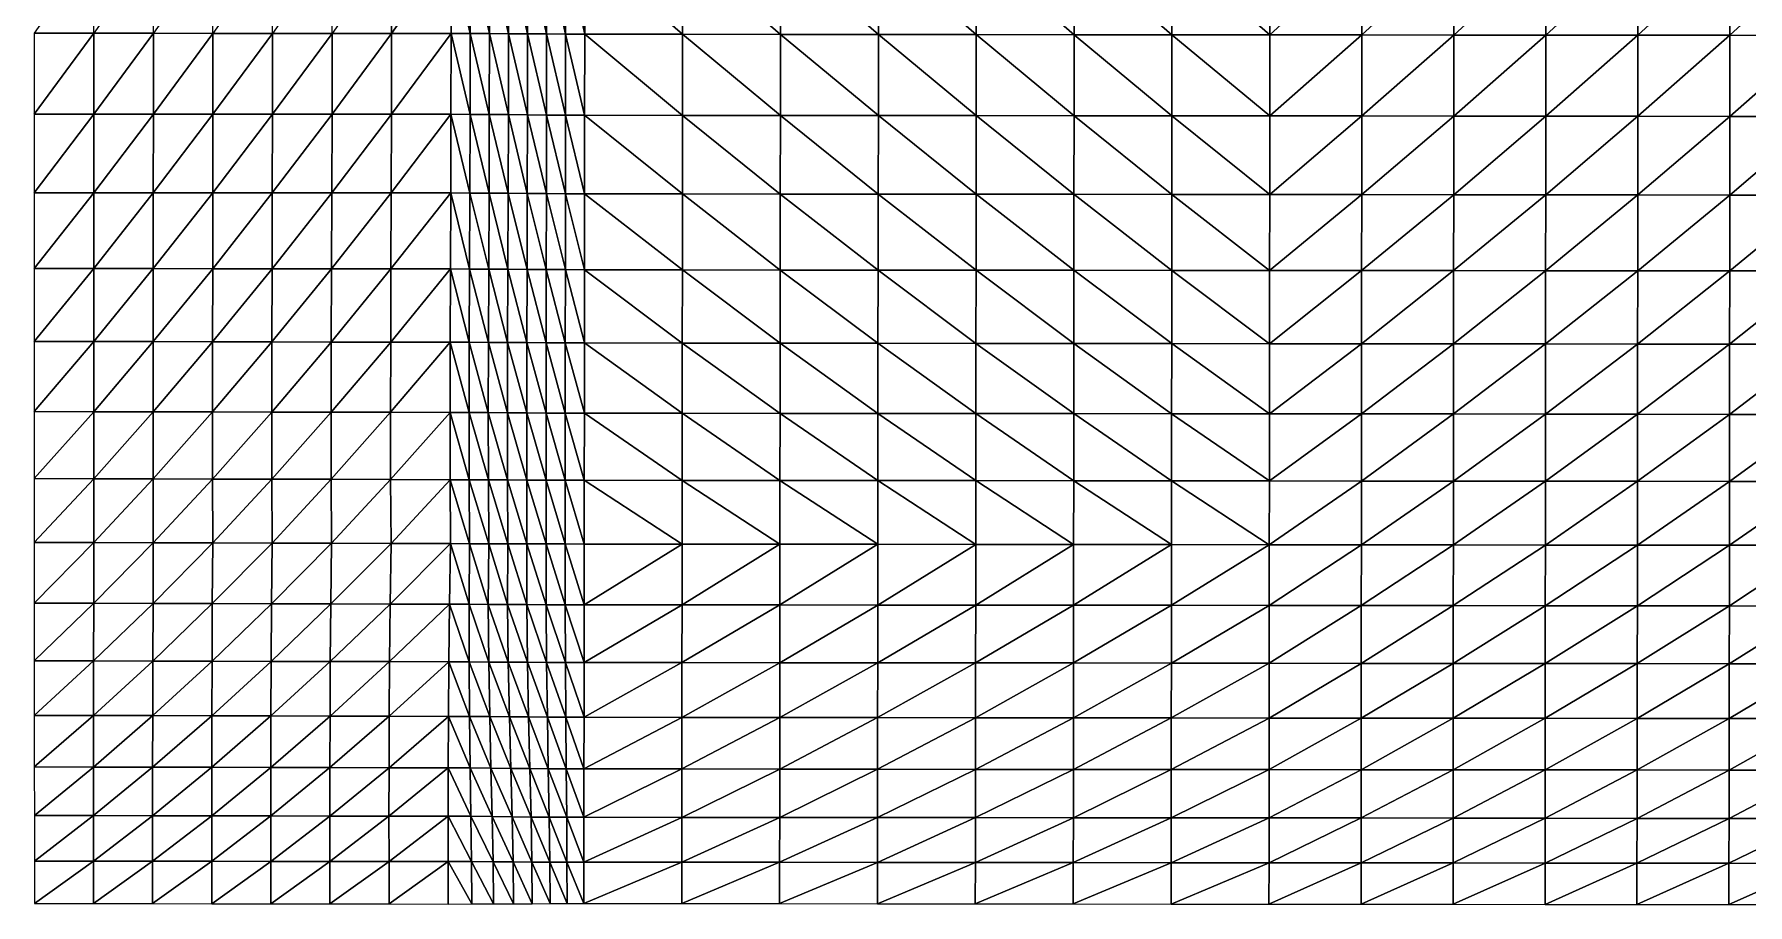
# Model space of a CAD drawing. Header units: millimetres. Extents: x -25.9 to 40.5, y -39.9 to 19.
# Drawn here: x -10.02 to 4.14, y -39.91 to -32.71 of the extents above; entities that cross this region are included whole.
import ezdxf

# ---------------------------------------------------------------- set-up
doc = ezdxf.new("R2010")
doc.units = ezdxf.units.MM
doc.layers.get('0').update_dxf_attribs({"color": 153, "true_color": 0x5890e1})

msp = doc.modelspace()

# ---------------------------------------------------------------- meshes
at = {"color": 81, "true_color": 0x99e499}
mesh = msp.add_polyface(dxfattribs=at)
corners = [(1.709, -32.021, 10.916), (2.469, -32.022, 10.855), (2.47, -31.286, 11.119), (1.71, -31.286, 11.186), (3.23, -32.022, 10.794), (3.23, -31.287, 11.053), (3.99, -32.023, 10.734), (3.991, -31.288, 10.986), (4.75, -32.024, 10.674), (4.751, -31.289, 10.921), (2.471, -30.526, 11.34), (1.711, -30.525, 11.413), (3.231, -30.526, 11.267), (3.992, -30.527, 11.195), (4.752, -30.528, 11.122), (2.472, -29.749, 11.528), (1.712, -29.749, 11.607), (3.232, -29.75, 11.448), (3.993, -29.751, 11.369), (4.753, -29.752, 11.289), (2.473, -28.967, 11.692), (3.233, -28.968, 11.606), (3.993, -28.968, 11.52), (4.754, -28.969, 11.434), (5.51, -32.025, 10.616), (4.749, -32.724, 10.371), (5.509, -32.725, 10.316), (5.511, -31.289, 10.856), (1.708, -32.721, 10.593), (2.469, -32.722, 10.537), (5.512, -30.529, 11.05), (3.229, -32.723, 10.482), (5.513, -29.752, 11.209), (3.989, -32.723, 10.426), (2.468, -33.392, 10.179), (1.708, -33.391, 10.231)]
mesh.append_faces([[corners[k] for k in face] for face in [(0, 1, 2), (2, 3, 0), (1, 4, 5), (5, 2, 1), (4, 6, 7), (7, 5, 4), (6, 8, 9), (9, 7, 6), (3, 2, 10), (10, 11, 3), (2, 5, 12), (12, 10, 2), (5, 7, 13), (13, 12, 5), (7, 9, 14), (14, 13, 7), (11, 10, 15), (15, 16, 11), (10, 12, 17), (17, 15, 10), (12, 13, 18), (18, 17, 12), (13, 14, 19), (19, 18, 13), (16, 15, 20), (15, 17, 21), (17, 18, 22), (18, 19, 23), (24, 8, 25), (27, 9, 8), (1, 0, 28), (30, 14, 9), (4, 1, 29), (32, 19, 14), (6, 4, 31), (8, 6, 33)]], dxfattribs={"vtx0": -1, "vtx1": -1, "vtx2": -1, "color": 81})
mesh.append_faces([[corners[k] for k in face] for face in [(28, 29, 1), (29, 31, 4), (31, 33, 6), (33, 25, 8), (31, 29, 34), (29, 28, 35)]], dxfattribs={"vtx1": -1, "vtx2": -1, "color": 81})
mesh.append_faces([[corners[k] for k in face] for face in [(25, 26, 24)]], dxfattribs={"vtx2": -1, "color": 81})
mesh = msp.add_polyface(dxfattribs=at)
corners = [(-10.021, -32.706, 11.927), (-9.529, -32.706, 11.908), (-9.529, -32.006, 12.307), (-9.037, -32.706, 11.888), (-9.037, -32.007, 12.284), (-8.545, -32.707, 11.869), (-8.546, -32.008, 12.261), (-8.053, -32.707, 11.849), (-8.054, -32.008, 12.237), (-7.561, -32.707, 11.83), (-7.562, -32.009, 12.214), (-7.069, -32.707, 11.811), (-7.07, -32.009, 12.192), (-9.529, -34.651, 10.401), (-9.038, -34.651, 10.388), (-9.038, -34.024, 10.936), (-9.529, -34.024, 10.95), (-8.547, -34.652, 10.376), (-8.546, -34.025, 10.922), (-8.056, -34.652, 10.365), (-8.055, -34.025, 10.908), (-7.565, -34.653, 10.353), (-7.563, -34.025, 10.895), (-7.074, -34.653, 10.34), (-7.072, -34.025, 10.88), (-9.037, -33.376, 11.435), (-9.529, -33.375, 11.452), (-8.545, -33.376, 11.419), (-8.053, -33.376, 11.403), (-7.561, -33.376, 11.386), (-7.069, -33.376, 11.369), (-10.021, -33.375, 11.47), (-10.021, -34.024, 10.967), (-10.021, -34.65, 10.415), (-6.58, -34.026, 10.864)]
mesh.append_faces([[corners[k] for k in face] for face in [(13, 14, 15), (15, 16, 13), (14, 17, 18), (18, 15, 14), (17, 19, 20), (20, 18, 17), (19, 21, 22), (22, 20, 19), (21, 23, 24), (24, 22, 21), (16, 15, 25), (25, 26, 16), (15, 18, 27), (27, 25, 15), (18, 20, 28), (28, 27, 18), (20, 22, 29), (29, 28, 20), (22, 24, 30), (30, 29, 22), (31, 26, 1), (29, 30, 11), (32, 16, 26), (28, 29, 9), (33, 13, 16), (27, 28, 7), (34, 24, 23), (25, 27, 5), (26, 25, 3)]], dxfattribs={"vtx0": -1, "vtx1": -1, "vtx2": -1, "color": 81})
mesh.append_faces([[corners[k] for k in face] for face in [(26, 31, 32), (16, 32, 33)]], dxfattribs={"vtx0": -1, "vtx2": -1, "color": 81})
mesh.append_faces([[corners[k] for k in face] for face in [(0, 1, 2), (1, 3, 4), (3, 5, 6), (5, 7, 8), (7, 9, 10), (9, 11, 12), (11, 9, 29), (9, 7, 28), (7, 5, 27), (5, 3, 25), (3, 1, 26)]], dxfattribs={"vtx1": -1, "vtx2": -1, "color": 81})
mesh.append_faces([[corners[k] for k in face] for face in [(1, 0, 31)]], dxfattribs={"vtx2": -1, "color": 81})
mesh = msp.add_polyface(dxfattribs=at)
corners = [(-5.791, -34.659, 10.216), (-5.79, -34.031, 10.747), (-5.948, -34.03, 10.77), (-5.95, -34.658, 10.238), (-5.947, -33.381, 11.252), (-6.106, -34.029, 10.793), (-6.108, -34.657, 10.26), (-6.104, -33.379, 11.276), (-6.264, -34.028, 10.816), (-6.266, -34.656, 10.282), (-6.262, -33.378, 11.301), (-6.422, -34.027, 10.84), (-6.425, -34.655, 10.304), (-6.42, -33.377, 11.326), (-6.577, -32.707, 11.791), (-6.578, -33.376, 11.351), (-6.419, -32.708, 11.765), (-6.58, -34.026, 10.864), (-5.946, -32.711, 11.685), (-5.789, -33.382, 11.228), (-6.583, -34.654, 10.326), (-6.104, -32.71, 11.712), (-6.261, -32.709, 11.738), (-6.421, -32.01, 12.143), (-6.579, -32.01, 12.17), (-6.262, -32.011, 12.114), (-6.104, -32.011, 12.086), (-5.946, -32.012, 12.057), (-5.788, -32.712, 11.659), (-7.07, -32.009, 12.192), (-7.069, -32.707, 11.811), (-7.069, -33.376, 11.369), (-7.074, -34.653, 10.34), (-7.072, -34.025, 10.88)]
mesh.append_faces([[corners[k] for k in face] for face in [(0, 1, 2), (2, 3, 0), (4, 2, 1), (3, 2, 5), (5, 6, 3), (2, 4, 7), (7, 5, 2), (6, 5, 8), (8, 9, 6), (5, 7, 10), (10, 8, 5), (9, 8, 11), (11, 12, 9), (8, 10, 13), (13, 11, 8), (11, 13, 15), (18, 4, 19), (12, 11, 17), (21, 7, 4), (22, 10, 7), (16, 13, 10), (16, 23, 24), (22, 25, 23), (21, 26, 25), (18, 27, 26), (24, 29, 30), (15, 31, 33)]], dxfattribs={"vtx0": -1, "vtx1": -1, "vtx2": -1, "color": 81})
mesh.append_faces([[corners[k] for k in face] for face in [(13, 16, 14), (4, 18, 21), (7, 21, 22), (10, 22, 16), (23, 16, 22), (25, 22, 21), (26, 21, 18), (27, 18, 28), (31, 15, 14), (32, 20, 17), (33, 17, 15)]], dxfattribs={"vtx0": -1, "vtx2": -1, "color": 81})
mesh.append_faces([[corners[k] for k in face] for face in [(14, 15, 13), (15, 17, 11), (17, 20, 12), (14, 30, 31)]], dxfattribs={"vtx1": -1, "vtx2": -1, "color": 81})
mesh.append_faces([[corners[k] for k in face] for face in [(24, 14, 16), (30, 14, 24)]], dxfattribs={"vtx2": -1, "color": 81})
mesh = msp.add_polyface(dxfattribs=at)
corners = [(-3.047, -33.386, 10.817), (-3.048, -34.036, 10.378), (-2.239, -34.037, 10.273), (-3.049, -34.664, 9.896), (-3.857, -34.035, 10.484), (-3.856, -33.385, 10.935), (-3.858, -34.663, 9.988), (-4.666, -34.034, 10.591), (-4.665, -33.385, 11.055), (-5.473, -32.714, 11.606), (-5.474, -33.384, 11.177), (-4.664, -32.715, 11.477), (-5.474, -34.033, 10.7), (-5.475, -34.661, 10.172), (-4.666, -34.662, 10.08), (-3.047, -32.716, 11.219), (-2.239, -33.387, 10.699), (-3.855, -32.716, 11.348), (-5.633, -34.66, 10.194), (-5.632, -34.032, 10.724), (-5.79, -34.031, 10.747), (-5.791, -34.659, 10.216), (-5.631, -33.383, 11.203), (-5.789, -33.382, 11.228), (-5.947, -33.381, 11.252), (-5.631, -32.713, 11.633), (-5.788, -32.712, 11.659), (-5.946, -32.711, 11.685), (-4.663, -32.014, 11.842), (-5.472, -32.014, 11.973), (-3.855, -32.015, 11.708), (-3.046, -32.016, 11.572), (-2.238, -32.717, 11.09), (-5.63, -32.013, 12), (-5.788, -32.012, 12.028), (-5.946, -32.012, 12.057)]
mesh.append_faces([[corners[k] for k in face] for face in [(0, 1, 2), (3, 1, 4), (1, 0, 5), (5, 4, 1), (6, 4, 7), (4, 5, 8), (8, 7, 4), (7, 8, 10), (14, 7, 12), (15, 0, 16), (17, 5, 0), (11, 8, 5), (18, 19, 20), (20, 21, 18), (19, 22, 23), (23, 20, 19), (20, 23, 24), (25, 22, 10), (26, 23, 22), (19, 18, 13), (22, 19, 12), (11, 28, 29), (17, 30, 28), (15, 31, 30), (26, 34, 35), (25, 33, 34)]], dxfattribs={"vtx0": -1, "vtx1": -1, "vtx2": -1, "color": 81})
mesh.append_faces([[corners[k] for k in face] for face in [(8, 11, 9), (0, 15, 17), (5, 17, 11), (22, 25, 26), (23, 26, 27), (28, 11, 17), (30, 17, 15), (31, 15, 32), (33, 25, 9), (34, 26, 25)]], dxfattribs={"vtx0": -1, "vtx2": -1, "color": 81})
mesh.append_faces([[corners[k] for k in face] for face in [(9, 10, 8), (10, 12, 7), (12, 13, 14), (13, 12, 19), (12, 10, 22), (9, 29, 33)]], dxfattribs={"vtx1": -1, "vtx2": -1, "color": 81})
mesh.append_faces([[corners[k] for k in face] for face in [(10, 9, 25), (29, 9, 11)]], dxfattribs={"vtx2": -1, "color": 81})
mesh = msp.add_polyface(dxfattribs=at)
corners = [(-0.623, -34.666, 9.621), (-0.622, -34.038, 10.06), (-1.431, -34.037, 10.167), (-1.431, -34.665, 9.713), (-0.621, -33.389, 10.461), (-1.43, -33.388, 10.581), (-2.239, -34.037, 10.273), (-2.24, -34.664, 9.805), (-2.239, -33.387, 10.699), (-3.048, -34.036, 10.378), (-3.047, -33.386, 10.817), (-0.621, -32.719, 10.832), (0.187, -33.389, 10.338), (0.188, -32.72, 10.703), (-1.429, -32.718, 10.961), (-2.238, -32.717, 11.09), (-3.047, -32.716, 11.219), (0.186, -34.667, 9.529), (0.187, -34.039, 9.951), (0.189, -32.019, 11.034), (-0.62, -32.018, 11.165), (-2.237, -32.017, 11.435), (-3.046, -32.016, 11.572), (-1.428, -32.018, 11.299), (0.948, -32.72, 10.648), (0.949, -32.02, 10.975), (1.708, -32.721, 10.593), (1.709, -32.021, 10.916), (0.946, -34.668, 9.476), (1.706, -34.668, 9.422), (1.707, -34.041, 9.844), (0.947, -34.04, 9.897), (1.708, -33.391, 10.231), (0.948, -33.39, 10.284)]
mesh.append_faces([[corners[k] for k in face] for face in [(0, 1, 2), (2, 3, 0), (1, 4, 5), (5, 2, 1), (3, 2, 6), (6, 7, 3), (2, 5, 8), (8, 6, 2), (7, 6, 9), (6, 8, 10), (11, 4, 12), (14, 5, 4), (15, 8, 5), (1, 0, 17), (4, 1, 18), (15, 21, 22), (14, 23, 21), (11, 20, 23), (27, 25, 24), (28, 29, 30), (30, 31, 28), (31, 30, 32), (32, 33, 31), (12, 33, 24), (18, 31, 33), (17, 28, 31), (33, 32, 26)]], dxfattribs={"vtx0": -1, "vtx1": -1, "vtx2": -1, "color": 81})
mesh.append_faces([[corners[k] for k in face] for face in [(4, 11, 14), (5, 14, 15), (8, 15, 16), (20, 11, 13), (21, 15, 14), (23, 14, 11), (25, 19, 13), (33, 12, 18), (31, 18, 17)]], dxfattribs={"vtx0": -1, "vtx2": -1, "color": 81})
mesh.append_faces([[corners[k] for k in face] for face in [(17, 18, 1), (18, 12, 4), (13, 19, 20), (13, 24, 25), (24, 26, 27), (26, 24, 33)]], dxfattribs={"vtx1": -1, "vtx2": -1, "color": 81})
mesh.append_faces([[corners[k] for k in face] for face in [(12, 13, 11), (24, 13, 12)]], dxfattribs={"vtx2": -1, "color": 81})
mesh = msp.add_polyface(dxfattribs=at)
corners = [(2.466, -35.274, 8.901), (1.706, -35.273, 8.955), (1.705, -35.853, 8.433), (3.226, -35.275, 8.846), (2.465, -35.854, 8.378), (3.986, -35.275, 8.792), (3.225, -35.855, 8.322), (4.746, -35.276, 8.738), (3.985, -35.856, 8.267), (2.466, -34.669, 9.369), (1.706, -34.668, 9.422), (3.227, -34.67, 9.316), (3.987, -34.671, 9.263), (4.747, -34.671, 9.21), (2.467, -34.041, 9.792), (1.707, -34.041, 9.844), (3.227, -34.042, 9.741), (3.987, -34.043, 9.689), (4.748, -34.044, 9.636), (2.468, -33.392, 10.179), (1.708, -33.391, 10.231), (3.228, -33.392, 10.126), (3.988, -33.393, 10.074), (4.748, -33.394, 10.021), (5.509, -32.725, 10.316), (4.749, -32.724, 10.371), (5.508, -33.395, 9.966), (3.989, -32.723, 10.426), (5.506, -35.277, 8.685), (4.746, -35.857, 8.212), (3.229, -32.723, 10.482), (5.507, -34.672, 9.157), (5.508, -34.044, 9.582), (2.469, -32.722, 10.537)]
mesh.append_faces([[corners[k] for k in face] for face in [(0, 1, 2), (3, 0, 4), (5, 3, 6), (7, 5, 8), (1, 0, 9), (9, 10, 1), (0, 3, 11), (11, 9, 0), (3, 5, 12), (12, 11, 3), (5, 7, 13), (13, 12, 5), (10, 9, 14), (14, 15, 10), (9, 11, 16), (16, 14, 9), (11, 12, 17), (17, 16, 11), (12, 13, 18), (18, 17, 12), (15, 14, 19), (19, 20, 15), (14, 16, 21), (21, 19, 14), (16, 17, 22), (22, 21, 16), (17, 18, 23), (23, 22, 17), (22, 23, 25), (28, 7, 29), (21, 22, 27), (31, 13, 7), (19, 21, 30), (32, 18, 13), (20, 19, 33), (26, 23, 18)]], dxfattribs={"vtx0": -1, "vtx1": -1, "vtx2": -1, "color": 81})
mesh.append_faces([[corners[k] for k in face] for face in [(23, 26, 24), (7, 28, 31), (13, 31, 32), (18, 32, 26)]], dxfattribs={"vtx0": -1, "vtx2": -1, "color": 81})
mesh.append_faces([[corners[k] for k in face] for face in [(24, 25, 23), (25, 27, 22), (27, 30, 21)]], dxfattribs={"vtx1": -1, "vtx2": -1, "color": 81})
mesh = msp.add_polyface(dxfattribs=at)
corners = [(-3.05, -35.849, 8.781), (-3.051, -36.403, 8.134), (-2.242, -36.404, 8.086), (-3.05, -35.268, 9.366), (-2.242, -35.85, 8.718), (-3.049, -34.664, 9.896), (-2.241, -35.269, 9.289), (-3.048, -34.036, 10.378), (-2.24, -34.664, 9.805), (-3.859, -35.848, 8.843), (-3.86, -36.402, 8.182), (-3.858, -35.268, 9.443), (-3.858, -34.663, 9.988), (-3.857, -34.035, 10.484), (-4.668, -35.847, 8.903), (-4.668, -36.402, 8.228), (-4.667, -35.267, 9.519), (-4.666, -34.662, 10.08), (-4.666, -34.034, 10.591), (-4.669, -36.929, 7.489), (-5.477, -36.401, 8.27), (-3.86, -36.93, 7.455), (-3.051, -36.93, 7.42), (-5.475, -34.661, 10.172), (-5.476, -35.266, 9.592), (-5.476, -35.846, 8.959), (-5.635, -36.4, 8.285), (-5.634, -35.846, 8.976), (-5.793, -35.845, 8.995), (-5.793, -36.399, 8.302), (-5.634, -35.265, 9.612), (-5.792, -35.264, 9.632), (-5.633, -34.66, 10.194), (-5.791, -34.659, 10.216), (-5.478, -36.928, 7.524), (-5.635, -36.927, 7.538), (-5.793, -36.927, 7.552)]
mesh.append_faces([[corners[k] for k in face] for face in [(0, 1, 2), (3, 0, 4), (5, 3, 6), (7, 5, 8), (1, 0, 9), (9, 10, 1), (0, 3, 11), (11, 9, 0), (3, 5, 12), (12, 11, 3), (13, 12, 5), (10, 9, 14), (14, 15, 10), (9, 11, 16), (16, 14, 9), (11, 12, 17), (17, 16, 11), (18, 17, 12), (19, 15, 20), (21, 10, 15), (22, 1, 10), (16, 17, 23), (14, 16, 24), (15, 14, 25), (26, 27, 28), (28, 29, 26), (27, 30, 31), (31, 28, 27), (30, 32, 33), (33, 31, 30), (27, 26, 20), (30, 27, 25), (32, 30, 24), (35, 26, 29)]], dxfattribs={"vtx0": -1, "vtx1": -1, "vtx2": -1, "color": 81})
mesh.append_faces([[corners[k] for k in face] for face in [(26, 35, 34), (29, 36, 35)]], dxfattribs={"vtx0": -1, "vtx2": -1, "color": 81})
mesh.append_faces([[corners[k] for k in face] for face in [(23, 24, 16), (24, 25, 14), (25, 20, 15), (34, 20, 26), (20, 25, 27), (25, 24, 30), (24, 23, 32)]], dxfattribs={"vtx1": -1, "vtx2": -1, "color": 81})
mesh = msp.add_polyface(dxfattribs=at)
corners = [(-9.53, -36.388, 8.441), (-9.039, -36.39, 8.432), (-9.039, -35.835, 9.138), (-9.53, -35.834, 9.148), (-8.549, -36.391, 8.423), (-8.549, -35.836, 9.129), (-8.058, -36.392, 8.414), (-8.059, -35.837, 9.12), (-7.568, -36.393, 8.405), (-7.568, -35.838, 9.11), (-7.077, -36.395, 8.396), (-7.078, -35.839, 9.1), (-9.039, -35.255, 9.79), (-9.53, -35.255, 9.801), (-8.548, -35.256, 9.779), (-8.058, -35.257, 9.769), (-7.567, -35.258, 9.759), (-7.076, -35.258, 9.748), (-9.038, -34.651, 10.388), (-9.529, -34.651, 10.401), (-8.547, -34.652, 10.376), (-8.056, -34.652, 10.365), (-7.565, -34.653, 10.353), (-7.074, -34.653, 10.34), (-10.021, -36.915, 7.686), (-9.53, -36.916, 7.677), (-10.021, -36.387, 8.45), (-9.038, -36.917, 7.668), (-8.547, -36.919, 7.659), (-10.021, -35.254, 9.813), (-10.021, -34.65, 10.415), (-8.056, -36.92, 7.65), (-10.021, -35.833, 9.159), (-7.564, -36.921, 7.641)]
mesh.append_faces([[corners[k] for k in face] for face in [(0, 1, 2), (2, 3, 0), (1, 4, 5), (5, 2, 1), (4, 6, 7), (7, 5, 4), (6, 8, 9), (9, 7, 6), (8, 10, 11), (11, 9, 8), (3, 2, 12), (12, 13, 3), (2, 5, 14), (14, 12, 2), (5, 7, 15), (15, 14, 5), (7, 9, 16), (16, 15, 7), (9, 11, 17), (17, 16, 9), (13, 12, 18), (18, 19, 13), (12, 14, 20), (20, 18, 12), (14, 15, 21), (21, 20, 14), (15, 16, 22), (22, 21, 15), (23, 22, 16), (1, 0, 25), (4, 1, 27), (6, 4, 28), (29, 13, 19), (8, 6, 31), (32, 3, 13), (10, 8, 33), (26, 0, 3)]], dxfattribs={"vtx0": -1, "vtx1": -1, "vtx2": -1, "color": 81})
mesh.append_faces([[corners[k] for k in face] for face in [(0, 26, 24), (19, 30, 29), (13, 29, 32), (3, 32, 26)]], dxfattribs={"vtx0": -1, "vtx2": -1, "color": 81})
mesh.append_faces([[corners[k] for k in face] for face in [(24, 25, 0), (25, 27, 1)]], dxfattribs={"vtx1": -1, "vtx2": -1, "color": 81})
mesh = msp.add_polyface(dxfattribs=at)
corners = [(-5.793, -36.399, 8.302), (-5.793, -35.845, 8.995), (-5.952, -35.844, 9.014), (-5.952, -36.399, 8.319), (-5.792, -35.264, 9.632), (-5.951, -35.263, 9.653), (-5.791, -34.659, 10.216), (-5.95, -34.658, 10.238), (-6.111, -35.843, 9.034), (-6.111, -36.398, 8.337), (-6.11, -35.262, 9.674), (-6.108, -34.657, 10.26), (-6.27, -35.842, 9.054), (-6.269, -36.397, 8.354), (-6.269, -35.261, 9.695), (-6.266, -34.656, 10.282), (-6.428, -35.841, 9.072), (-6.428, -36.397, 8.371), (-6.427, -35.26, 9.716), (-6.425, -34.655, 10.304), (-6.424, -36.925, 7.609), (-6.586, -36.396, 8.387), (-6.266, -36.925, 7.595), (-6.108, -36.926, 7.581), (-6.583, -34.654, 10.326), (-6.585, -35.259, 9.735), (-5.951, -36.926, 7.566), (-6.586, -35.841, 9.09), (-5.793, -36.927, 7.552), (-7.567, -35.258, 9.759), (-7.076, -35.258, 9.748), (-7.074, -34.653, 10.34), (-7.077, -36.395, 8.396), (-7.073, -36.923, 7.632), (-7.078, -35.839, 9.1)]
mesh.append_faces([[corners[k] for k in face] for face in [(0, 1, 2), (2, 3, 0), (1, 4, 5), (5, 2, 1), (4, 6, 7), (7, 5, 4), (3, 2, 8), (8, 9, 3), (2, 5, 10), (10, 8, 2), (5, 7, 11), (11, 10, 5), (9, 8, 12), (12, 13, 9), (8, 10, 14), (14, 12, 8), (10, 11, 15), (15, 14, 10), (13, 12, 16), (16, 17, 13), (12, 14, 18), (18, 16, 12), (14, 15, 19), (19, 18, 14), (20, 17, 21), (22, 13, 17), (23, 9, 13), (18, 19, 24), (26, 3, 9), (16, 18, 25), (28, 0, 3), (17, 16, 27), (29, 30, 31), (21, 32, 33), (27, 34, 32), (25, 30, 34), (24, 31, 30)]], dxfattribs={"vtx0": -1, "vtx1": -1, "vtx2": -1, "color": 81})
mesh.append_faces([[corners[k] for k in face] for face in [(32, 21, 27), (34, 27, 25), (30, 25, 24)]], dxfattribs={"vtx0": -1, "vtx2": -1, "color": 81})
mesh.append_faces([[corners[k] for k in face] for face in [(24, 25, 18), (25, 27, 16), (27, 21, 17)]], dxfattribs={"vtx1": -1, "vtx2": -1, "color": 81})
mesh = msp.add_polyface(dxfattribs=at)
corners = [(-0.625, -36.406, 7.992), (-0.624, -35.851, 8.596), (-1.433, -35.85, 8.655), (-1.433, -36.405, 8.038), (-0.623, -35.271, 9.136), (-1.432, -35.27, 9.211), (-0.623, -34.666, 9.621), (-1.431, -34.665, 9.713), (-2.242, -35.85, 8.718), (-2.242, -36.404, 8.086), (-2.241, -35.269, 9.289), (-2.24, -34.664, 9.805), (-3.05, -35.849, 8.781), (-3.05, -35.268, 9.366), (-3.049, -34.664, 9.896), (0.183, -36.934, 7.282), (0.184, -36.406, 7.95), (-0.625, -36.933, 7.317), (0.185, -35.852, 8.54), (0.185, -35.272, 9.062), (0.186, -34.667, 9.529), (-2.243, -36.931, 7.386), (-3.051, -36.403, 8.134), (-1.434, -36.932, 7.351), (0.944, -36.407, 7.898), (1.704, -36.408, 7.845), (1.705, -35.853, 8.433), (0.945, -35.853, 8.487), (1.706, -35.273, 8.955), (0.945, -35.272, 9.009), (1.706, -34.668, 9.422), (0.946, -34.668, 9.476), (0.944, -36.934, 7.231), (2.464, -36.409, 7.79), (1.704, -36.935, 7.181)]
mesh.append_faces([[corners[k] for k in face] for face in [(0, 1, 2), (2, 3, 0), (1, 4, 5), (5, 2, 1), (4, 6, 7), (7, 5, 4), (3, 2, 8), (8, 9, 3), (2, 5, 10), (10, 8, 2), (5, 7, 11), (11, 10, 5), (9, 8, 12), (8, 10, 13), (10, 11, 14), (1, 0, 16), (4, 1, 18), (6, 4, 19), (21, 9, 22), (23, 3, 9), (17, 0, 3), (24, 25, 26), (26, 27, 24), (27, 26, 28), (28, 29, 27), (29, 28, 30), (30, 31, 29), (25, 24, 32), (33, 25, 34), (19, 29, 31), (18, 27, 29), (16, 24, 27)]], dxfattribs={"vtx0": -1, "vtx1": -1, "vtx2": -1, "color": 81})
mesh.append_faces([[corners[k] for k in face] for face in [(0, 17, 15), (9, 21, 23), (3, 23, 17), (24, 16, 15), (31, 20, 19), (29, 19, 18), (27, 18, 16)]], dxfattribs={"vtx0": -1, "vtx2": -1, "color": 81})
mesh.append_faces([[corners[k] for k in face] for face in [(15, 16, 0), (16, 18, 1), (18, 19, 4), (19, 20, 6)]], dxfattribs={"vtx1": -1, "vtx2": -1, "color": 81})
mesh = msp.add_polyface(dxfattribs=at)
corners = [(3.223, -37.916, 5.585), (2.463, -37.915, 5.62), (2.462, -38.368, 4.777), (3.983, -37.917, 5.55), (3.223, -38.369, 4.752), (1.703, -37.914, 5.655), (2.463, -37.438, 6.403), (3.224, -37.438, 6.359), (3.984, -37.439, 6.315), (4.743, -37.918, 5.513), (4.744, -37.44, 6.271), (5.504, -36.939, 6.927), (4.744, -36.938, 6.978), (5.504, -37.441, 6.224), (3.984, -36.937, 7.029), (3.224, -36.937, 7.079), (2.464, -36.936, 7.13), (1.703, -37.437, 6.447), (5.503, -37.918, 5.474), (1.704, -36.408, 7.845), (2.464, -36.409, 7.79), (2.465, -35.854, 8.378), (1.705, -35.853, 8.433), (3.225, -36.409, 7.736), (3.225, -35.855, 8.322), (3.985, -36.41, 7.681), (3.985, -35.856, 8.267), (4.745, -36.411, 7.628), (4.746, -35.857, 8.212), (2.466, -35.274, 8.901), (3.226, -35.275, 8.846), (3.986, -35.275, 8.792), (4.746, -35.276, 8.738), (5.505, -36.412, 7.576), (5.506, -35.857, 8.16), (1.704, -36.935, 7.181)]
mesh.append_faces([[corners[k] for k in face] for face in [(0, 1, 2), (3, 0, 4), (5, 1, 6), (1, 0, 7), (7, 6, 1), (0, 3, 8), (8, 7, 0), (3, 9, 10), (10, 8, 3), (8, 10, 12), (7, 8, 14), (6, 7, 15), (17, 6, 16), (13, 10, 9), (19, 20, 21), (21, 22, 19), (20, 23, 24), (24, 21, 20), (23, 25, 26), (26, 24, 23), (25, 27, 28), (28, 26, 25), (22, 21, 29), (21, 24, 30), (24, 26, 31), (26, 28, 32), (33, 27, 12), (34, 28, 27), (23, 20, 16), (25, 23, 15), (27, 25, 14)]], dxfattribs={"vtx0": -1, "vtx1": -1, "vtx2": -1, "color": 81})
mesh.append_faces([[corners[k] for k in face] for face in [(10, 13, 11), (9, 18, 13), (27, 33, 34)]], dxfattribs={"vtx0": -1, "vtx2": -1, "color": 81})
mesh.append_faces([[corners[k] for k in face] for face in [(11, 12, 10), (12, 14, 8), (14, 15, 7), (15, 16, 6), (35, 16, 20), (16, 15, 23), (15, 14, 25), (14, 12, 27)]], dxfattribs={"vtx1": -1, "vtx2": -1, "color": 81})
mesh.append_faces([[corners[k] for k in face] for face in [(12, 11, 33)]], dxfattribs={"vtx2": -1, "color": 81})
mesh = msp.add_polyface(dxfattribs=at)
corners = [(-9.038, -36.917, 7.668), (-8.547, -36.919, 7.659), (-8.549, -36.391, 8.423), (-8.056, -36.92, 7.65), (-8.058, -36.392, 8.414), (-7.564, -36.921, 7.641), (-7.568, -36.393, 8.405), (-9.042, -38.346, 5.072), (-9.531, -38.345, 5.091), (-9.531, -38.771, 4.121), (-8.554, -38.347, 5.053), (-9.043, -38.772, 4.097), (-8.066, -38.349, 5.035), (-8.555, -38.773, 4.075), (-7.577, -38.35, 5.016), (-8.067, -38.774, 4.053), (-9.041, -37.895, 5.993), (-9.531, -37.893, 6.008), (-8.552, -37.896, 5.978), (-8.064, -37.898, 5.962), (-7.575, -37.899, 5.947), (-7.089, -38.351, 4.997), (-7.085, -37.9, 5.931), (-9.04, -37.419, 6.859), (-9.53, -37.417, 6.871), (-8.55, -37.42, 6.846), (-8.06, -37.421, 6.834), (-7.571, -37.423, 6.822), (-7.08, -37.424, 6.81), (-10.021, -37.416, 6.882), (-9.53, -36.916, 7.677), (-10.021, -36.915, 7.686), (-7.073, -36.923, 7.632), (-10.021, -37.892, 6.024), (-10.021, -38.344, 5.112), (-10.021, -38.77, 4.147)]
mesh.append_faces([[corners[k] for k in face] for face in [(7, 8, 9), (10, 7, 11), (12, 10, 13), (14, 12, 15), (8, 7, 16), (16, 17, 8), (7, 10, 18), (18, 16, 7), (10, 12, 19), (19, 18, 10), (12, 14, 20), (20, 19, 12), (14, 21, 22), (22, 20, 14), (17, 16, 23), (23, 24, 17), (16, 18, 25), (25, 23, 16), (18, 19, 26), (26, 25, 18), (19, 20, 27), (27, 26, 19), (20, 22, 28), (28, 27, 20), (29, 24, 30), (33, 17, 24), (26, 27, 5), (34, 8, 17), (25, 26, 3), (23, 25, 1), (24, 23, 0)]], dxfattribs={"vtx0": -1, "vtx1": -1, "vtx2": -1, "color": 81})
mesh.append_faces([[corners[k] for k in face] for face in [(24, 29, 33), (17, 33, 34), (8, 34, 35)]], dxfattribs={"vtx0": -1, "vtx2": -1, "color": 81})
mesh.append_faces([[corners[k] for k in face] for face in [(0, 1, 2), (1, 3, 4), (3, 5, 6), (32, 5, 27), (5, 3, 26), (3, 1, 25), (1, 0, 23), (0, 30, 24)]], dxfattribs={"vtx1": -1, "vtx2": -1, "color": 81})
mesh.append_faces([[corners[k] for k in face] for face in [(30, 31, 29)]], dxfattribs={"vtx2": -1, "color": 81})
mesh = msp.add_polyface(dxfattribs=at)
corners = [(-5.946, -37.905, 5.877), (-5.937, -38.357, 4.943), (-5.782, -38.359, 4.939), (-5.789, -37.906, 5.869), (-5.793, -37.429, 6.741), (-5.951, -37.428, 6.752), (-6.105, -37.904, 5.885), (-6.096, -38.356, 4.95), (-6.11, -37.427, 6.763), (-6.266, -37.903, 5.895), (-6.258, -38.354, 4.958), (-6.27, -37.427, 6.774), (-6.429, -37.902, 5.905), (-6.426, -38.353, 4.967), (-6.429, -37.426, 6.786), (-6.581, -36.924, 7.623), (-6.59, -37.425, 6.799), (-6.424, -36.925, 7.609), (-6.595, -37.901, 5.916), (-5.951, -36.926, 7.566), (-5.793, -36.927, 7.552), (-6.599, -38.352, 4.977), (-6.108, -36.926, 7.581), (-6.266, -36.925, 7.595), (-6.586, -36.396, 8.387), (-6.428, -36.397, 8.371), (-6.269, -36.397, 8.354), (-6.111, -36.398, 8.337), (-5.952, -36.399, 8.319), (-7.073, -36.923, 7.632), (-7.564, -36.921, 7.641), (-7.077, -36.395, 8.396), (-7.08, -37.424, 6.81), (-7.571, -37.423, 6.822), (-7.089, -38.351, 4.997), (-7.09, -38.777, 4.007), (-7.085, -37.9, 5.931)]
mesh.append_faces([[corners[k] for k in face] for face in [(0, 1, 2), (3, 4, 5), (5, 0, 3), (1, 0, 6), (6, 7, 1), (0, 5, 8), (8, 6, 0), (7, 6, 9), (9, 10, 7), (6, 8, 11), (11, 9, 6), (10, 9, 12), (12, 13, 10), (9, 11, 14), (14, 12, 9), (12, 14, 16), (19, 5, 4), (13, 12, 18), (22, 8, 5), (23, 11, 8), (17, 14, 11), (33, 32, 29), (21, 34, 35), (18, 36, 34), (16, 32, 36)]], dxfattribs={"vtx0": -1, "vtx1": -1, "vtx2": -1, "color": 81})
mesh.append_faces([[corners[k] for k in face] for face in [(14, 17, 15), (4, 20, 19), (5, 19, 22), (8, 22, 23), (11, 23, 17), (25, 17, 23), (26, 23, 22), (27, 22, 19), (28, 19, 20), (32, 16, 15), (34, 21, 18), (36, 18, 16)]], dxfattribs={"vtx0": -1, "vtx2": -1, "color": 81})
mesh.append_faces([[corners[k] for k in face] for face in [(15, 16, 14), (16, 18, 12), (18, 21, 13), (30, 29, 31), (15, 29, 32)]], dxfattribs={"vtx1": -1, "vtx2": -1, "color": 81})
mesh.append_faces([[corners[k] for k in face] for face in [(24, 15, 17), (29, 15, 24)]], dxfattribs={"vtx2": -1, "color": 81})
mesh = msp.add_polyface(dxfattribs=at)
corners = [(-4.669, -36.929, 7.489), (-5.478, -36.928, 7.524), (-5.478, -37.43, 6.72), (-5.481, -39.898, 0.752), (-4.672, -39.899, 0.752), (-4.672, -39.558, 1.874), (-5.48, -39.557, 1.876), (-4.669, -37.43, 6.69), (-5.479, -37.907, 5.859), (-4.67, -37.908, 5.835), (-5.479, -38.36, 4.942), (-4.67, -38.361, 4.925), (-5.48, -38.787, 3.972), (-4.671, -38.787, 3.961), (-5.48, -39.186, 2.95), (-4.671, -39.187, 2.944), (-5.62, -39.558, 1.847), (-5.622, -39.186, 2.928), (-5.767, -39.185, 2.916), (-5.762, -39.557, 1.829), (-5.626, -38.787, 3.959), (-5.774, -38.786, 3.954), (-5.63, -38.36, 4.939), (-5.782, -38.359, 4.939), (-5.633, -37.907, 5.863), (-5.789, -37.906, 5.869), (-5.635, -37.429, 6.731), (-5.793, -37.429, 6.741), (-5.917, -39.184, 2.912), (-5.927, -38.784, 3.954), (-5.937, -38.357, 4.943), (-5.946, -37.905, 5.877), (-5.619, -39.899, 0.72), (-5.635, -36.927, 7.538), (-5.793, -36.927, 7.552), (-5.76, -39.9, 0.696), (-5.909, -39.557, 1.82), (-5.477, -36.401, 8.27)]
mesh.append_faces([[corners[k] for k in face] for face in [(6, 5, 15), (16, 17, 18), (18, 19, 16), (17, 20, 21), (21, 18, 17), (20, 22, 23), (23, 21, 20), (22, 24, 25), (25, 23, 22), (24, 26, 27), (27, 25, 24), (19, 18, 28), (18, 21, 29), (21, 23, 30), (23, 25, 31), (33, 26, 2), (17, 16, 6), (34, 27, 26), (20, 17, 14), (22, 20, 12), (24, 22, 10), (35, 19, 36), (26, 24, 8), (32, 16, 19)]], dxfattribs={"vtx0": -1, "vtx1": -1, "vtx2": -1, "color": 81})
mesh.append_faces([[corners[k] for k in face] for face in [(5, 6, 3), (7, 2, 8), (9, 8, 10), (11, 10, 12), (13, 12, 14), (15, 14, 6), (16, 32, 3), (26, 33, 34), (19, 35, 32)]], dxfattribs={"vtx0": -1, "vtx2": -1, "color": 81})
mesh.append_faces([[corners[k] for k in face] for face in [(3, 4, 5), (3, 6, 16), (6, 14, 17), (14, 12, 20), (12, 10, 22), (10, 8, 24), (8, 2, 26)]], dxfattribs={"vtx1": -1, "vtx2": -1, "color": 81})
mesh.append_faces([[corners[k] for k in face] for face in [(0, 1, 2), (2, 1, 33), (37, 1, 0)]], dxfattribs={"vtx2": -1, "color": 81})
mesh = msp.add_polyface(dxfattribs=at)
corners = [(-2.243, -37.433, 6.618), (-3.052, -37.432, 6.64), (-3.052, -37.91, 5.802), (-3.861, -37.431, 6.664), (-3.861, -37.909, 5.816), (-4.669, -37.43, 6.69), (-4.67, -37.908, 5.835), (-2.244, -37.911, 5.788), (-3.053, -38.362, 4.904), (-3.862, -38.362, 4.913), (-4.67, -38.361, 4.925), (-2.244, -38.363, 4.897), (-3.053, -38.789, 3.95), (-3.862, -38.788, 3.954), (-4.671, -38.787, 3.961), (-2.245, -38.79, 3.947), (-3.054, -39.188, 2.939), (-3.862, -39.187, 2.941), (-4.671, -39.187, 2.944), (-2.245, -39.189, 2.938), (-3.054, -39.559, 1.873), (-3.863, -39.558, 1.874), (-4.672, -39.558, 1.874), (-5.478, -37.43, 6.72), (-4.669, -36.929, 7.489), (-5.479, -37.907, 5.859), (-4.672, -39.899, 0.752), (-3.863, -39.9, 0.752), (-5.479, -38.36, 4.942), (-3.054, -39.901, 0.752), (-2.243, -36.931, 7.386), (-3.051, -36.93, 7.42), (-5.48, -38.787, 3.972), (-2.245, -39.56, 1.873), (-3.86, -36.93, 7.455), (-5.48, -39.186, 2.95), (-4.668, -36.402, 8.228), (-3.86, -36.402, 8.182), (-3.051, -36.403, 8.134)]
mesh.append_faces([[corners[k] for k in face] for face in [(0, 1, 2), (1, 3, 4), (4, 2, 1), (3, 5, 6), (6, 4, 3), (7, 2, 8), (2, 4, 9), (9, 8, 2), (4, 6, 10), (10, 9, 4), (11, 8, 12), (8, 9, 13), (13, 12, 8), (9, 10, 14), (14, 13, 9), (15, 12, 16), (12, 13, 17), (17, 16, 12), (13, 14, 18), (18, 17, 13), (19, 16, 20), (16, 17, 21), (21, 20, 16), (17, 18, 22), (22, 21, 17), (23, 5, 24), (25, 6, 5), (21, 22, 26), (28, 10, 6), (20, 21, 27), (32, 14, 10), (33, 20, 29), (3, 1, 31), (35, 18, 14), (5, 3, 34)]], dxfattribs={"vtx0": -1, "vtx1": -1, "vtx2": -1, "color": 81})
mesh.append_faces([[corners[k] for k in face] for face in [(36, 24, 34), (37, 34, 31), (38, 31, 30)]], dxfattribs={"vtx0": -1, "vtx2": -1, "color": 81})
mesh.append_faces([[corners[k] for k in face] for face in [(26, 27, 21), (27, 29, 20), (30, 31, 1), (31, 34, 3), (34, 24, 5)]], dxfattribs={"vtx1": -1, "vtx2": -1, "color": 81})
mesh = msp.add_polyface(dxfattribs=at)
corners = [(-0.626, -37.434, 6.569), (0.183, -37.435, 6.539), (0.183, -36.934, 7.282), (-0.628, -39.562, 1.872), (0.181, -39.562, 1.87), (0.181, -39.192, 2.928), (-0.628, -39.191, 2.933), (0.181, -38.792, 3.924), (-0.627, -38.791, 3.935), (0.182, -38.366, 4.859), (-0.627, -38.365, 4.876), (0.182, -37.913, 5.731), (-0.626, -37.912, 5.755), (0.941, -39.563, 1.868), (1.701, -39.564, 1.865), (1.701, -39.193, 2.91), (0.941, -39.192, 2.919), (2.462, -39.194, 2.902), (1.702, -38.794, 3.889), (0.942, -38.793, 3.906), (2.462, -38.794, 3.873), (1.702, -38.367, 4.803), (0.942, -38.366, 4.83), (2.462, -38.368, 4.777), (1.703, -37.914, 5.655), (0.943, -37.914, 5.692), (2.463, -37.915, 5.62), (1.703, -37.437, 6.447), (0.943, -37.436, 6.492), (2.463, -37.438, 6.403), (0.18, -39.904, 0.752), (0.941, -39.905, 0.752), (0.944, -36.934, 7.231), (1.701, -39.905, 0.752), (2.461, -39.565, 1.863), (2.464, -36.936, 7.13), (1.704, -36.935, 7.181), (0.944, -36.407, 7.898), (1.704, -36.408, 7.845)]
mesh.append_faces([[corners[k] for k in face] for face in [(13, 14, 15), (15, 16, 13), (17, 15, 14), (16, 15, 18), (18, 19, 16), (20, 18, 15), (19, 18, 21), (21, 22, 19), (23, 21, 18), (22, 21, 24), (24, 25, 22), (26, 24, 21), (25, 24, 27), (27, 28, 25), (29, 27, 24), (1, 28, 32), (14, 13, 31), (11, 25, 28), (34, 14, 33), (9, 22, 25), (7, 19, 22), (5, 16, 19), (28, 27, 36), (4, 13, 16)]], dxfattribs={"vtx0": -1, "vtx1": -1, "vtx2": -1, "color": 81})
mesh.append_faces([[corners[k] for k in face] for face in [(0, 1, 2), (3, 4, 5), (6, 5, 7), (8, 7, 9), (10, 9, 11), (12, 11, 1), (13, 4, 30), (28, 1, 11), (25, 11, 9), (22, 9, 7), (19, 7, 5), (16, 5, 4)]], dxfattribs={"vtx0": -1, "vtx2": -1, "color": 81})
mesh.append_faces([[corners[k] for k in face] for face in [(30, 31, 13), (31, 33, 14), (35, 36, 27), (36, 32, 28), (2, 32, 37), (32, 36, 38)]], dxfattribs={"vtx1": -1, "vtx2": -1, "color": 81})
mesh.append_faces([[corners[k] for k in face] for face in [(32, 2, 1)]], dxfattribs={"vtx2": -1, "color": 81})
mesh = msp.add_polyface(dxfattribs=at)
corners = [(-0.626, -37.434, 6.569), (-1.435, -37.434, 6.595), (-1.435, -37.911, 5.773), (-0.626, -37.912, 5.755), (-2.243, -37.433, 6.618), (-2.244, -37.911, 5.788), (-3.052, -37.91, 5.802), (-1.435, -38.364, 4.888), (-0.627, -38.365, 4.876), (-2.244, -38.363, 4.897), (-3.053, -38.362, 4.904), (-1.436, -38.791, 3.942), (-0.627, -38.791, 3.935), (-2.245, -38.79, 3.947), (-3.053, -38.789, 3.95), (-1.436, -39.19, 2.936), (-0.628, -39.191, 2.933), (-2.245, -39.189, 2.938), (-3.054, -39.188, 2.939), (-1.437, -39.561, 1.873), (-0.628, -39.562, 1.872), (-2.245, -39.56, 1.873), (-3.054, -39.559, 1.873), (0.183, -36.934, 7.282), (-0.625, -36.933, 7.317), (0.181, -39.562, 1.87), (-0.628, -39.903, 0.752), (0.18, -39.904, 0.752), (-1.434, -36.932, 7.351), (0.181, -39.192, 2.928), (-2.243, -36.931, 7.386), (0.181, -38.792, 3.924), (-3.052, -37.432, 6.64), (-3.054, -39.901, 0.752), (-2.246, -39.901, 0.752), (0.182, -38.366, 4.859), (-1.437, -39.902, 0.752), (0.182, -37.913, 5.731), (0.183, -37.435, 6.539)]
mesh.append_faces([[corners[k] for k in face] for face in [(0, 1, 2), (2, 3, 0), (1, 4, 5), (5, 2, 1), (6, 5, 4), (3, 2, 7), (7, 8, 3), (2, 5, 9), (9, 7, 2), (10, 9, 5), (8, 7, 11), (11, 12, 8), (7, 9, 13), (13, 11, 7), (14, 13, 9), (12, 11, 15), (15, 16, 12), (11, 13, 17), (17, 15, 11), (18, 17, 13), (16, 15, 19), (19, 20, 16), (15, 17, 21), (21, 19, 15), (22, 21, 17), (25, 20, 26), (1, 0, 24), (29, 16, 20), (4, 1, 28), (31, 12, 16), (32, 4, 30), (35, 8, 12), (19, 21, 34), (37, 3, 8), (20, 19, 36), (38, 0, 3)]], dxfattribs={"vtx0": -1, "vtx1": -1, "vtx2": -1, "color": 81})
mesh.append_faces([[corners[k] for k in face] for face in [(23, 24, 0), (24, 28, 1), (28, 30, 4), (33, 34, 21), (34, 36, 19), (36, 26, 20)]], dxfattribs={"vtx1": -1, "vtx2": -1, "color": 81})
mesh.append_faces([[corners[k] for k in face] for face in [(26, 27, 25)]], dxfattribs={"vtx2": -1, "color": 81})
mesh = msp.add_polyface(dxfattribs=at)
corners = [(1.701, -39.564, 1.865), (2.461, -39.565, 1.863), (2.462, -39.194, 2.902), (3.221, -39.565, 1.861), (3.222, -39.195, 2.895), (3.981, -39.566, 1.859), (3.982, -39.195, 2.887), (4.742, -39.567, 1.857), (4.742, -39.196, 2.878), (1.701, -39.193, 2.91), (2.462, -38.794, 3.873), (3.222, -38.795, 3.857), (3.982, -38.796, 3.841), (4.742, -38.797, 3.824), (1.702, -38.794, 3.889), (2.462, -38.368, 4.777), (3.223, -38.369, 4.752), (3.983, -38.369, 4.727), (4.743, -38.37, 4.7), (1.702, -38.367, 4.803), (2.463, -37.915, 5.62), (3.223, -37.916, 5.585), (3.983, -37.917, 5.55), (4.743, -37.918, 5.513), (5.502, -39.568, 1.854), (4.741, -39.908, 0.752), (5.501, -39.909, 0.752), (5.502, -39.197, 2.869), (1.701, -39.905, 0.752), (2.461, -39.906, 0.752), (5.503, -38.798, 3.805), (3.221, -39.907, 0.752), (5.503, -38.371, 4.671), (3.981, -39.908, 0.752), (5.503, -37.918, 5.474)]
mesh.append_faces([[corners[k] for k in face] for face in [(0, 1, 2), (1, 3, 4), (4, 2, 1), (3, 5, 6), (6, 4, 3), (5, 7, 8), (8, 6, 5), (9, 2, 10), (2, 4, 11), (11, 10, 2), (4, 6, 12), (12, 11, 4), (6, 8, 13), (13, 12, 6), (14, 10, 15), (10, 11, 16), (16, 15, 10), (11, 12, 17), (17, 16, 11), (12, 13, 18), (18, 17, 12), (19, 15, 20), (15, 16, 21), (16, 17, 22), (17, 18, 23), (23, 22, 17), (24, 7, 25), (27, 8, 7), (30, 13, 8), (3, 1, 29), (32, 18, 13), (5, 3, 31), (34, 23, 18), (7, 5, 33)]], dxfattribs={"vtx0": -1, "vtx1": -1, "vtx2": -1, "color": 81})
mesh.append_faces([[corners[k] for k in face] for face in [(7, 24, 27), (8, 27, 30), (13, 30, 32), (18, 32, 34)]], dxfattribs={"vtx0": -1, "vtx2": -1, "color": 81})
mesh.append_faces([[corners[k] for k in face] for face in [(28, 29, 1), (29, 31, 3), (31, 33, 5), (33, 25, 7)]], dxfattribs={"vtx1": -1, "vtx2": -1, "color": 81})
mesh.append_faces([[corners[k] for k in face] for face in [(25, 26, 24)]], dxfattribs={"vtx2": -1, "color": 81})
mesh = msp.add_polyface(dxfattribs=at)
corners = [(-9.532, -39.549, 2.023), (-9.044, -39.549, 1.989), (-9.043, -39.173, 3.069), (-9.532, -39.172, 3.098), (-8.555, -39.55, 1.957), (-8.555, -39.174, 3.042), (-8.067, -39.551, 1.925), (-8.067, -39.175, 3.016), (-7.579, -39.552, 1.893), (-7.579, -39.176, 2.989), (-7.09, -39.552, 1.859), (-7.091, -39.177, 2.961), (-9.043, -38.772, 4.097), (-9.531, -38.771, 4.121), (-8.555, -38.773, 4.075), (-8.067, -38.774, 4.053), (-7.579, -38.776, 4.03), (-7.09, -38.777, 4.007), (-9.042, -38.346, 5.072), (-8.554, -38.347, 5.053), (-8.066, -38.349, 5.035), (-7.577, -38.35, 5.016), (-7.089, -38.351, 4.997), (-10.02, -39.9, 0.936), (-9.532, -39.9, 0.897), (-10.02, -39.548, 2.058), (-9.044, -39.9, 0.858), (-8.555, -39.901, 0.819), (-8.067, -39.901, 0.78), (-10.021, -38.77, 4.147), (-9.531, -38.345, 5.091), (-7.579, -39.902, 0.741), (-10.02, -39.172, 3.129), (-7.09, -39.902, 0.702)]
mesh.append_faces([[corners[k] for k in face] for face in [(0, 1, 2), (2, 3, 0), (1, 4, 5), (5, 2, 1), (4, 6, 7), (7, 5, 4), (6, 8, 9), (9, 7, 6), (8, 10, 11), (11, 9, 8), (3, 2, 12), (12, 13, 3), (2, 5, 14), (14, 12, 2), (5, 7, 15), (15, 14, 5), (7, 9, 16), (16, 15, 7), (9, 11, 17), (17, 16, 9), (13, 12, 18), (12, 14, 19), (14, 15, 20), (15, 16, 21), (16, 17, 22), (22, 21, 16), (1, 0, 24), (4, 1, 26), (6, 4, 27), (29, 13, 30), (8, 6, 28), (32, 3, 13), (10, 8, 31), (25, 0, 3)]], dxfattribs={"vtx0": -1, "vtx1": -1, "vtx2": -1, "color": 81})
mesh.append_faces([[corners[k] for k in face] for face in [(0, 25, 23), (13, 29, 32), (3, 32, 25)]], dxfattribs={"vtx0": -1, "vtx2": -1, "color": 81})
mesh.append_faces([[corners[k] for k in face] for face in [(23, 24, 0), (24, 26, 1), (26, 27, 4), (27, 28, 6), (28, 31, 8), (31, 33, 10)]], dxfattribs={"vtx1": -1, "vtx2": -1, "color": 81})
mesh = msp.add_polyface(dxfattribs=at)
corners = [(-5.917, -39.184, 2.912), (-5.909, -39.557, 1.82), (-5.762, -39.557, 1.829), (-5.927, -38.784, 3.954), (-5.767, -39.185, 2.916), (-5.937, -38.357, 4.943), (-5.774, -38.786, 3.954), (-6.073, -39.182, 2.914), (-6.064, -39.555, 1.817), (-6.084, -38.782, 3.959), (-6.096, -38.356, 4.95), (-6.238, -39.18, 2.919), (-6.23, -39.554, 1.818), (-6.248, -38.78, 3.966), (-6.258, -38.354, 4.958), (-6.413, -39.178, 2.925), (-6.408, -39.553, 1.821), (-6.42, -38.778, 3.974), (-6.426, -38.353, 4.967), (-6.406, -39.902, 0.662), (-6.602, -39.553, 1.823), (-6.602, -39.903, 0.662), (-6.227, -39.902, 0.664), (-6.061, -39.902, 0.67), (-6.599, -38.352, 4.977), (-6.601, -38.778, 3.981), (-5.907, -39.901, 0.679), (-6.602, -39.178, 2.929), (-5.76, -39.9, 0.696), (-7.09, -39.552, 1.859), (-7.09, -39.902, 0.702), (-7.091, -39.177, 2.961), (-7.09, -38.777, 4.007)]
mesh.append_faces([[corners[k] for k in face] for face in [(0, 1, 2), (3, 0, 4), (5, 3, 6), (1, 0, 7), (7, 8, 1), (0, 3, 9), (9, 7, 0), (3, 5, 10), (10, 9, 3), (8, 7, 11), (11, 12, 8), (7, 9, 13), (13, 11, 7), (9, 10, 14), (14, 13, 9), (12, 11, 15), (15, 16, 12), (11, 13, 17), (17, 15, 11), (13, 14, 18), (18, 17, 13), (19, 16, 20), (22, 12, 16), (23, 8, 12), (17, 18, 24), (26, 1, 8), (15, 17, 25), (16, 15, 27), (20, 29, 30), (27, 31, 29), (25, 32, 31)]], dxfattribs={"vtx0": -1, "vtx1": -1, "vtx2": -1, "color": 81})
mesh.append_faces([[corners[k] for k in face] for face in [(16, 19, 22), (12, 22, 23), (8, 23, 26), (1, 26, 28), (29, 20, 27), (31, 27, 25), (32, 25, 24)]], dxfattribs={"vtx0": -1, "vtx2": -1, "color": 81})
mesh.append_faces([[corners[k] for k in face] for face in [(24, 25, 17), (25, 27, 15), (27, 20, 16)]], dxfattribs={"vtx1": -1, "vtx2": -1, "color": 81})
mesh.append_faces([[corners[k] for k in face] for face in [(20, 21, 19), (30, 21, 20)]], dxfattribs={"vtx2": -1, "color": 81})

doc.saveas('drawing.dxf')
